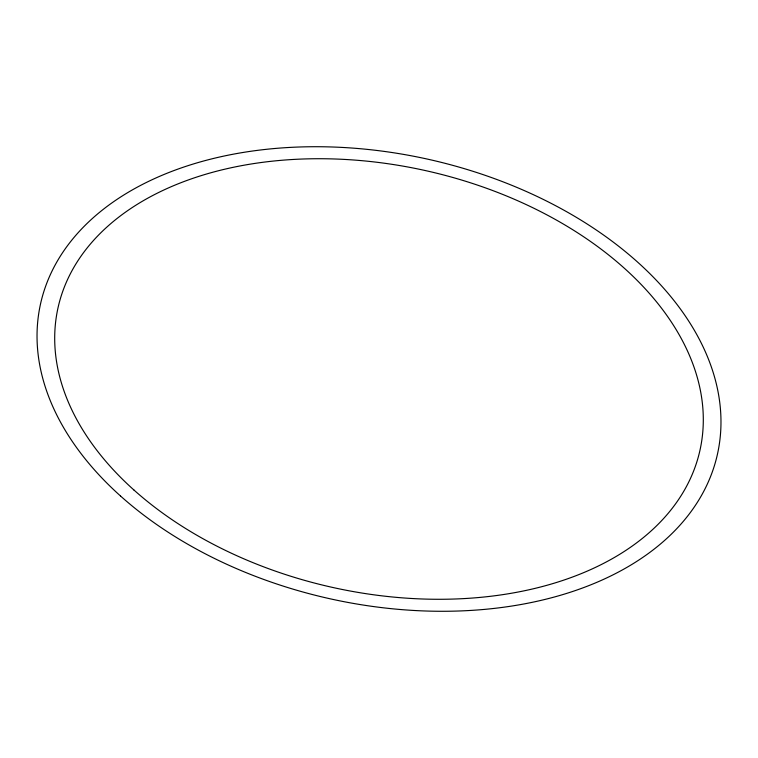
<?xml version="1.0" encoding="UTF-8"?>
<svg xmlns="http://www.w3.org/2000/svg" width="758" height="758" viewBox="0 0 758 758"><rect width="100%" height="100%" fill="white"/><g stroke="black" fill="none" stroke-linecap="round" stroke-linejoin="round"><path stroke-width="1.14" d="M120.55 496.026A346.7 225.164 12.5 0 0 702.164 494.254A346.7 225.164 12.5 0 0 314.295 146.72A346.7 225.164 12.5 0 0 120.55 496.026M133.901 489.981A328.783 213.529 12.5 0 0 685.459 488.304A328.783 213.529 12.5 0 0 317.64 158.725A328.783 213.529 12.5 0 0 133.901 489.981"/></g></svg>
